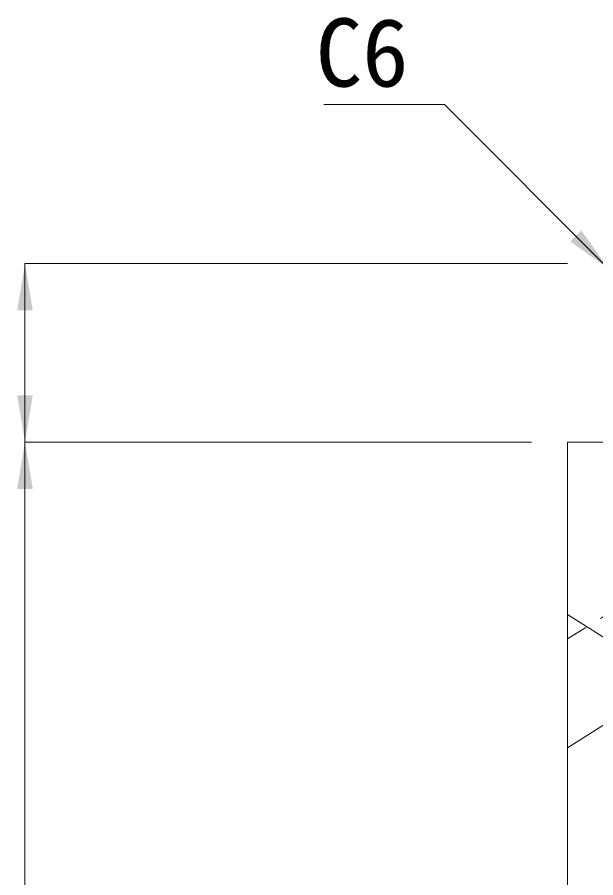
# Model space of a CAD drawing. Units: millimetres at full size, sheet at 1:40. Extents: x 69750 to 116230, y -28801 to 513.
# Drawn here: x 88541 to 88863.1, y -20384.9 to -19906.1 of the extents above; entities that cross this region are included whole.
import ezdxf
from ezdxf.enums import TextEntityAlignment as Align

# ---------------------------------------------------------------- set-up
doc = ezdxf.new("R2010")
doc.units = ezdxf.units.MM
doc.header["$LTSCALE"] = 40
doc.linetypes.add('USER1', pattern=[0.54, 0.3, -0.24])
for name, color, linetype, lineweight in [('寸法線', 7, 'Continuous', 9), ('引出線', 4, 'Continuous', 9), ('本体', 7, 'Continuous', 20)]:
    doc.layers.add(name, color=color, linetype=linetype, lineweight=lineweight)
doc.styles.add('ＭＳ ゴシック', font='')
doc.styles.get('ＭＳ ゴシック').set_extended_font_data('MS Gothic')

# ---------------------------------------------------------------- blocks, each defined once
blk = doc.blocks.new('filled_arrow')
at = {"color": 0, "linetype": 'Continuous', "lineweight": -2}
blk.add_solid([(7.5, 1.25), (0, 0), (7.5, -1.25)], dxfattribs=at)

msp = doc.modelspace()

# ---------------------------------------------------------------- linework, layer by layer
at = {"layer": '寸法線'}
for p, q in [((88545.35, -20043.19), (88545.35, -20142.49)), ((88847.33, -20043.19), (88545.35, -20043.19)), ((88827.33, -20142.49), (88545.35, -20142.49)), ((88545.35, -20142.49), (88545.35, -20542.49)), ((88827.33, -20142.49), (88545.35, -20142.49))]:
    msp.add_line(p, q, dxfattribs=at)
at = {"layer": '引出線'}
msp.add_lwpolyline([(88870.33, -20046.25), (88778.83, -19954.76), (88711.72, -19954.76)], dxfattribs=at)
at = {"layer": '本体'}
for p, q in [((88847.32, -20142.49), (88847.33, -21192.49)), ((88932.33, -20142.49), (88847.33, -20142.49))]:
    msp.add_line(p, q, dxfattribs=at)
at = {"layer": '本体', "lineweight": 5}
for p, q in [((88847.33, -20238.5), (88870.53, -20253)), ((88847.33, -20312.5), (88870.53, -20298))]:
    msp.add_line(p, q, dxfattribs=at)
at = {"layer": '本体', "linetype": 'USER1', "lineweight": 5}
msp.add_line((88847.33, -20252), (88867.33, -20239.5), dxfattribs=at)

# ---------------------------------------------------------------- block references
at = {"layer": '寸法線', "xscale": 3.47, "yscale": 3.47}
for p, rotation in [((88545.35, -20043.19), 270), ((88545.35, -20142.49), 90), ((88545.35, -20142.49), 270)]:
    msp.add_blockref('filled_arrow', p, dxfattribs=dict(at, rotation=rotation))
at = {"layer": '引出線', "xscale": 3.47, "yscale": 3.47, "rotation": 135}
msp.add_blockref('filled_arrow', (88870.33, -20046.25), dxfattribs=at)

# ---------------------------------------------------------------- texts
at = {"layer": '引出線', "style": 'ＭＳ ゴシック'}
msp.add_text('C6', height=37.98, dxfattribs=at).set_placement((88758.83, -19906.76), align=Align.TOP_RIGHT)

doc.saveas('drawing.dxf')
